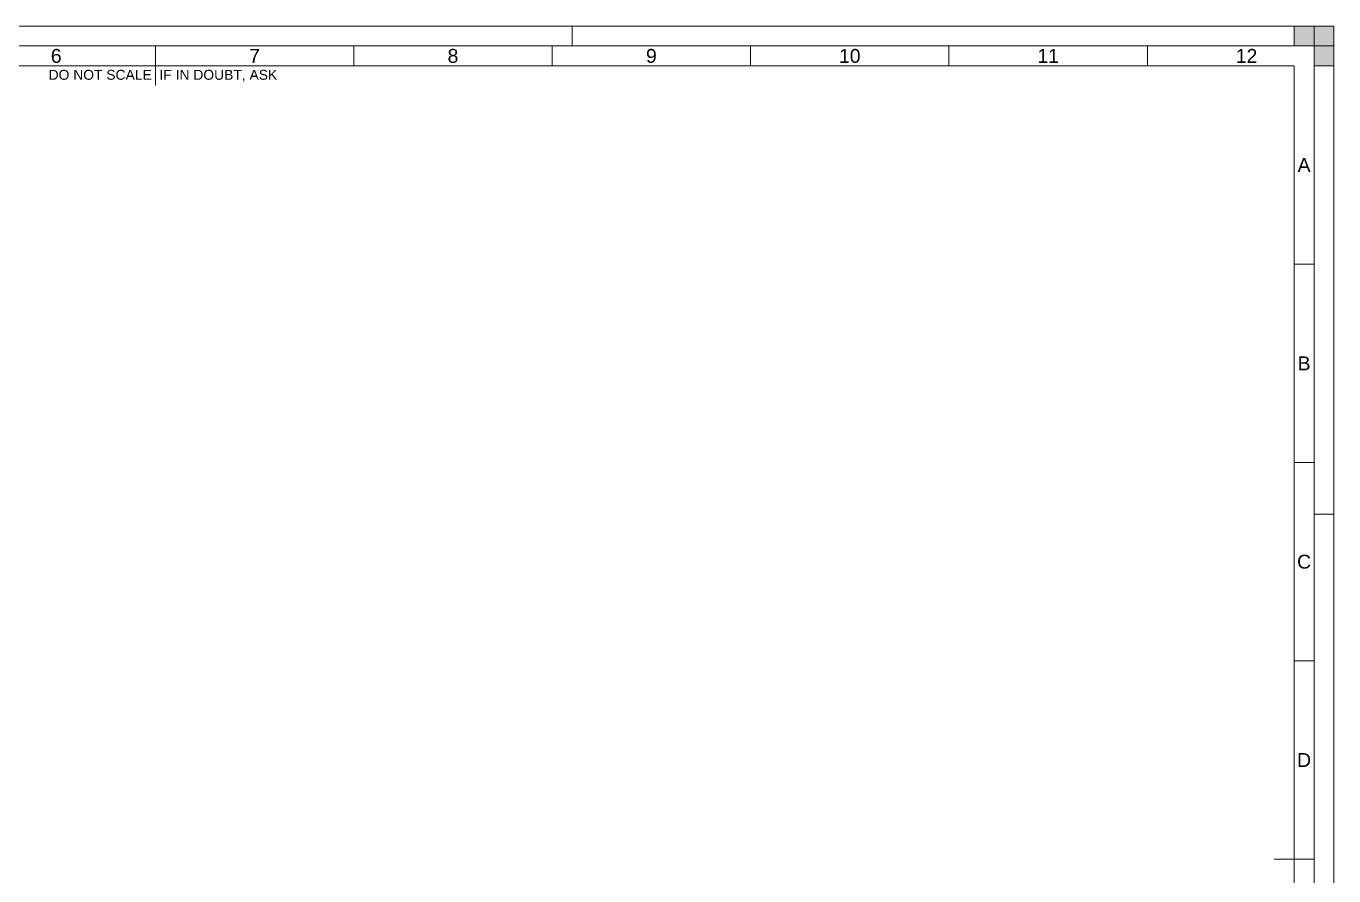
# Paper-space layout 'A2 - Landscape' of a CAD drawing. Header units: millimetres. Extents: x 0 to 594, y 0 to 420.
# Drawn here: x 264.4 to 594, y 205.8 to 420 of the extents above; entities that cross this region are included whole.
import ezdxf
from ezdxf.enums import TextEntityAlignment as Align

# ---------------------------------------------------------------- set-up
doc = ezdxf.new("R2010")
doc.units = ezdxf.units.MM
for name, color, linetype, lineweight in [('CDL_FRAME', 7, 'Continuous', 18), ('CDL_FRAME_GREEN', 3, 'Continuous', 18), ('CDL_FRAME_RED', 1, 'Continuous', 18), ('CDL_FRAME_YELLOW', 2, 'Continuous', 18)]:
    doc.layers.add(name, color=color, linetype=linetype, lineweight=lineweight)
doc.layers.add('CDL_TITLE_BLOCK', color=7, linetype='Continuous')
doc.styles.add('RHI_BORDER', font='arial.ttf')

# ---------------------------------------------------------------- blocks, each defined once
blk = doc.blocks.new('LANDSCAPE_DINA2_FRAME_REV03_ISO5457')
at = {"layer": 'CDL_FRAME_GREEN'}
h = blk.add_hatch(color=256, dxfattribs=at)
h.dxf.hatch_style = 1
h.paths.add_polyline_path([(589, 420), (584, 420), (584, 415), (589, 415)])
h = blk.add_hatch(color=256, dxfattribs=at)
h.dxf.hatch_style = 1
h.paths.add_polyline_path([(589, 415), (594, 415), (594, 420), (589, 420)])
h = blk.add_hatch(color=256, dxfattribs=at)
h.dxf.hatch_style = 1
h.paths.add_polyline_path([(589, 410), (594, 410), (594, 415), (589, 415)])
at = {"layer": 'CDL_FRAME', "linetype": 'Continuous'}
for p, q in [((297, 405), (297, 415)), ((20, 410), (584, 410)), ((584, 10), (584, 410)), ((579, 210), (589, 210))]:
    blk.add_line(p, q, dxfattribs=at)
at = {"layer": 'CDL_FRAME_GREEN', "linetype": 'Continuous'}
for p, q in [((0, 420), (594, 420)), ((402, 415), (402, 420)), ((594, 0), (594, 420)), ((589, 297), (594, 297))]:
    blk.add_line(p, q, dxfattribs=at)
at = {"layer": 'CDL_FRAME_GREEN'}
for points in [[(594, 415), (584, 415), (584, 420), (594, 420)], [(589, 410), (594, 410), (594, 420), (589, 420)]]:
    blk.add_lwpolyline(points, close=True, dxfattribs=at)
at = {"layer": 'CDL_FRAME_RED', "linetype": 'Continuous'}
for p in [(15, 415), (589, 5)]:
    blk.add_line(p, (589, 415), dxfattribs=at)
at = {"layer": 'CDL_FRAME_YELLOW', "linetype": 'Continuous'}
for p, q in [((347, 410), (347, 415)), ((397, 410), (397, 415)), ((447, 410), (447, 415)), ((497, 410), (497, 415)), ((547, 410), (547, 415)), ((584, 360), (589, 360)), ((584, 310), (589, 310)), ((584, 260), (589, 260))]:
    blk.add_line(p, q, dxfattribs=at)
at = {"layer": 'CDL_FRAME_GREEN', "linetype": 'Continuous', "style": 'RHI_BORDER'}
for s, p in [('6', (272, 412.5)), ('7', (322, 412.5)), ('8', (372, 412.5)), ('9', (422, 412.5)), ('10', (472, 412.5)), ('11', (522, 412.5)), ('12', (572, 412.5)), ('A', (586.5, 385)), ('B', (586.5, 335)), ('C', (586.5, 285)), ('D', (586.5, 235))]:
    blk.add_text(s, height=3.5, dxfattribs=at).set_placement(p, align=Align.MIDDLE_CENTER)
at = {"layer": 'CDL_FRAME_GREEN', "insert": (298.9, 407.5), "char_height": 2.5, "attachment_point": 5, "style": 'RHI_BORDER'}
blk.add_mtext_dynamic_manual_height_columns('{\\fArial|b0|i0|c0|p34;DO NOT SCALE  IF IN DOUBT, ASK}', width=60.0866, gutter_width=17.5, heights=[0], dxfattribs=at)

psp = doc.layouts.new('A2 - Landscape')

# ---------------------------------------------------------------- block references
at = {"layer": 'CDL_TITLE_BLOCK', "lineweight": 0}
psp.add_blockref('LANDSCAPE_DINA2_FRAME_REV03_ISO5457', (0, 0), dxfattribs=at)

doc.saveas('drawing.dxf')
